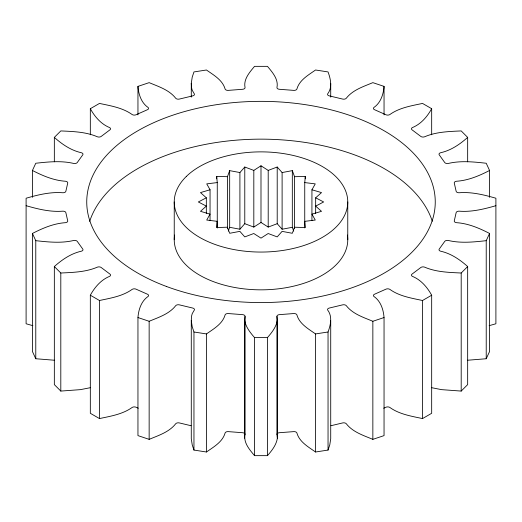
<?xml version="1.0" encoding="UTF-8"?>
<svg xmlns="http://www.w3.org/2000/svg" width="522" height="522" viewBox="0 0 522 522"><rect width="100%" height="100%" fill="white"/><g stroke="black" fill="none" stroke-linecap="round" stroke-linejoin="round"><path stroke-width="0.78" d="M495.9 205.694C484.005 209.1 471.666 212.173 459.197 211.175A2.838 1.638 0 0 0 456.137 212.682L454.297 220.773A2.838 1.638 0 0 0 456.574 222.679C468.273 223.455 479.268 228.147 489.571 233.458L486.223 240.668C473.676 242.064 460.743 243.422 448.313 240.479A2.838 1.638 0 0 0 444.685 241.471L439.276 249.014A2.838 1.638 0 0 0 440.62 251.199C450.936 253.477 459.895 259.61 467.66 266.54L461.194 273.006C448.907 272.432 436.138 272.092 424.66 267.16A2.838 1.638 0 0 0 420.712 267.577L412.106 274.05A2.838 1.638 0 0 0 412.432 276.36C421.013 279.877 427.29 287.27 431.674 295.217L422.526 300.502C411.329 298.114 399.369 296.215 389.862 289.39A2.838 1.638 0 0 0 385.862 289.208L374.646 294.173A2.838 1.638 0 0 0 373.922 296.45C380.74 301.155 383.455 309.637 384.048 317.546L372.852 321.278C363.449 317.369 352.768 314.009 346.275 305.67A2.838 1.638 0 0 0 342.497 304.887L329.434 308.013A2.838 1.638 0 0 0 327.712 310.107C332.592 316.456 330.596 325.121 328.044 331.992L315.549 333.93C308.398 328.88 299.387 323.888 296.881 314.877A2.838 1.638 0 0 0 293.579 313.559L279.564 314.629A2.838 1.638 0 0 0 276.96 316.391L277.358 320.143L277.358 438.212C276.34 445.005 271.838 450.616 267.466 455.654L254.534 455.654C249.673 449.781 243.298 442.708 245.04 434.461A2.838 1.638 0 0 0 242.436 432.699L228.421 431.635A2.838 1.638 0 0 0 225.119 432.947C222.613 441.964 213.602 446.956 206.451 452L193.956 450.068L192.22 444.855L191.28 438.734L191.28 320.658L191.528 316.273L192.22 313.67L194.288 310.107A2.838 1.638 0 0 0 192.566 308.013L179.503 304.887A2.838 1.638 0 0 0 175.725 305.67C169.232 314.009 158.551 317.369 149.148 321.278L137.952 317.546C138.545 309.637 141.26 301.155 148.078 296.45A2.838 1.638 0 0 0 147.354 294.173L136.138 289.208A2.838 1.638 0 0 0 132.138 289.39C122.631 296.215 110.671 298.114 99.474 300.502L90.326 295.217C94.71 287.27 100.987 279.877 109.568 276.36A2.838 1.638 0 0 0 109.894 274.05L101.288 267.577A2.838 1.638 0 0 0 97.34 267.16C85.862 272.092 73.093 272.432 60.806 273.006L54.34 266.54C62.105 259.61 71.064 253.477 81.38 251.199A2.838 1.638 0 0 0 82.724 249.014L77.315 241.471A2.838 1.638 0 0 0 73.687 240.479C61.257 243.422 48.324 242.064 35.777 240.668L32.429 233.458C42.732 228.147 53.727 223.455 65.426 222.679A2.838 1.638 0 0 0 67.703 220.773L65.863 212.682A2.838 1.638 0 0 0 62.803 211.175C50.334 212.173 37.995 209.1 26.1 205.694M191.28 97.112L191.28 83.266L192.22 77.145L193.956 71.932L206.451 70C213.602 75.044 222.613 80.036 225.119 89.053A2.838 1.638 0 0 0 228.421 90.365L242.436 89.301A2.838 1.638 0 0 0 245.04 87.539C243.298 79.292 249.673 72.219 254.534 66.346L267.466 66.346C272.327 72.219 278.702 79.292 276.96 87.539A2.838 1.638 0 0 0 279.564 89.301L293.579 90.365A2.838 1.638 0 0 0 296.881 89.053C299.387 80.036 308.398 75.044 315.549 70L328.044 71.932C330.596 78.809 332.592 87.474 327.712 93.823A2.838 1.638 0 0 0 329.434 95.911L342.497 99.036A2.838 1.638 0 0 0 346.275 98.26C352.768 89.921 363.449 86.561 372.852 82.646L384.048 86.384L384.048 114.879M229.667 170.635L227.442 176.697L216.689 176.384L217.263 182.576L206.732 183.875L210.059 189.767L200.474 192.598L206.334 197.799L198.34 201.962L206.327 206.105L200.474 211.325L210.046 214.131L206.732 220.049L217.243 221.328L216.689 227.54L227.416 227.207L229.667 233.288L239.879 231.363L244.779 236.903L253.783 233.517L260.993 238.13L268.178 233.523L277.208 236.903L282.076 231.37L292.32 233.288L294.545 227.22L305.298 227.54L304.724 221.348L315.255 220.049L311.928 214.15L321.513 211.325L315.653 206.125L323.647 201.962L315.66 197.812L321.513 192.598L311.941 189.786L315.255 183.875L304.744 182.589L305.298 176.384L294.571 176.71L292.32 170.635L282.108 172.554L277.208 167.02L268.204 170.4L260.993 165.787L253.816 170.4L244.779 167.02L239.911 172.547L239.911 229.223L229.667 227.305L229.667 170.635L239.911 172.547M244.642 438.212L244.642 320.143L245.04 316.391A2.838 1.638 0 0 0 242.436 314.629L228.421 313.559A2.838 1.638 0 0 0 225.119 314.877C222.613 323.888 213.602 328.88 206.451 333.93L193.956 331.992L192.22 326.779L191.28 320.658M384.048 86.384C383.455 94.293 380.74 102.775 373.922 107.473A2.838 1.638 0 0 0 374.646 109.75L385.862 114.723A2.838 1.638 0 0 0 389.862 114.533C399.369 107.715 411.329 105.816 422.526 103.428L431.674 108.706L431.674 134.767M277.358 320.143C276.34 326.935 271.838 332.54 267.466 337.584L267.466 455.654M277.358 438.212L276.96 434.461A2.838 1.638 0 0 1 279.564 432.699L293.579 431.635A2.838 1.638 0 0 1 296.881 432.947C299.387 441.964 308.398 446.956 315.549 452L328.044 450.068L329.78 444.855L330.72 438.734L330.72 320.658M228.277 231.102L229.667 227.305M32.429 197.342L32.429 170.472L35.777 163.255C48.324 161.859 61.257 160.508 73.687 163.445A2.838 1.638 0 0 0 77.315 162.453L82.724 154.91A2.838 1.638 0 0 0 81.38 152.731C71.064 150.453 62.105 144.32 54.34 137.39L60.806 130.924C73.093 131.498 85.862 131.831 97.34 136.771A2.838 1.638 0 0 0 101.288 136.353L109.894 129.874A2.838 1.638 0 0 0 109.568 127.57C100.987 124.053 94.71 116.66 90.326 108.706L99.474 103.428C110.671 105.816 122.631 107.715 132.138 114.533A2.838 1.638 0 0 0 136.138 114.723L147.354 109.75A2.838 1.638 0 0 0 148.078 107.473C141.26 102.775 138.545 94.293 137.952 86.384L149.148 82.646C158.551 86.561 169.232 89.921 175.725 98.26A2.838 1.638 0 0 0 179.503 99.036L192.566 95.911A2.838 1.638 0 0 0 194.288 93.823L192.22 90.254L191.528 87.65L191.28 83.266M467.347 360.252L486.223 358.744L489.571 351.528L489.571 233.458M431.674 108.706C427.29 116.66 421.013 124.053 412.432 127.57A2.838 1.638 0 0 0 412.106 129.874L420.712 136.353A2.838 1.638 0 0 0 424.66 136.771C436.138 131.831 448.907 131.498 461.194 130.924L467.66 137.39L467.66 161.813M239.911 229.223L244.779 223.697L244.779 167.02M431.485 387.657L441.54 389.64L461.194 391.076L467.66 384.61L467.66 266.54M467.66 137.39C459.895 144.32 450.936 150.453 440.62 152.731A2.838 1.638 0 0 0 439.276 154.91L444.685 162.453A2.838 1.638 0 0 0 448.313 163.445C460.743 160.508 473.676 161.859 486.223 163.255L489.571 170.472L489.571 197.342M244.779 223.697L253.816 227.077L260.993 222.463L260.993 165.787M383.755 408.211L385.862 407.277A2.838 1.638 0 0 1 389.862 407.467C399.369 414.285 411.329 416.184 422.526 418.572L431.674 413.293L431.674 295.217M489.571 170.472C479.268 175.783 468.273 180.475 456.574 181.245A2.838 1.638 0 0 0 454.297 183.157L456.137 191.248A2.838 1.638 0 0 0 459.197 192.748C471.666 191.757 484.005 194.823 495.9 198.23L495.9 323.77L489.134 325.669M137.952 317.546L137.952 435.616L149.148 439.354C158.551 435.439 169.232 432.079 175.725 423.74A2.838 1.638 0 0 1 179.503 422.964L191.026 425.717M260.993 222.463L268.204 227.077L277.208 223.697L282.108 229.23L292.32 227.305L292.32 170.635M330.974 425.717L342.497 422.964A2.838 1.638 0 0 1 346.275 423.74C352.768 432.079 363.449 435.439 372.852 439.354L384.048 435.616L384.048 317.546M90.515 387.657L80.46 389.64L60.806 391.076L54.34 384.61L54.34 266.54M90.326 295.217L90.326 413.293L99.474 418.572C110.671 416.184 122.631 414.285 132.138 407.467A2.838 1.638 0 0 1 136.138 407.277L138.245 408.211M244.642 320.143C245.66 326.935 250.162 332.54 254.534 337.584L267.466 337.584M54.653 360.252L35.777 358.744L32.429 351.528L32.429 233.458M32.866 325.669L26.1 323.77L26.1 198.23C37.995 194.823 50.334 191.757 62.803 192.748A2.838 1.638 0 0 0 65.863 191.248L67.703 183.157A2.838 1.638 0 0 0 65.426 181.245C53.727 180.475 42.732 175.783 32.429 170.472M292.32 227.305L293.729 231.109M486.223 240.668L486.223 358.744M461.194 273.006L461.194 391.076M422.526 300.502L422.526 418.572M372.852 321.278L372.852 439.354M347.763 201.962L347.763 239.748M330.72 83.266L330.72 97.112M328.044 331.992L328.044 450.068M315.66 197.812L315.653 213.413M315.549 333.93L315.549 452M311.941 189.786L311.928 220.63M305.298 176.384L305.298 178.811M304.744 182.589L304.744 227.931M294.571 176.71L294.571 228.532M282.108 172.554L282.108 229.23M277.208 167.02L277.208 223.697M276.96 316.391L276.96 434.461M268.204 170.4L268.204 227.077M254.534 337.584L254.534 455.654M253.816 170.4L253.816 227.077M245.04 316.391L245.04 434.461M227.442 176.697L227.416 228.825M217.263 182.576L217.263 227.912M217.243 221.328L217.243 227.807M216.689 176.384L216.689 178.811M210.059 189.767L210.046 220.61M206.451 333.93L206.451 452M206.334 197.799L206.327 213.394M193.956 331.992L193.956 450.068M174.237 201.962L174.237 239.748M149.148 321.278L149.148 439.354M137.952 86.384L137.952 114.879M99.474 300.502L99.474 418.572M90.326 108.706L90.326 134.767M60.806 273.006L60.806 391.076M54.34 137.39L54.34 161.813M35.777 240.668L35.777 358.744M89.673 221.393A174.25 100.602 0 0 1 260.876 139.146A174.25 100.602 0 0 1 432.288 221.256M347.378 235.03A86.763 50.092 0 0 1 336.142 264.791L335.685 265.248A86.763 50.092 0 0 1 305.168 282.865L304.385 283.126A86.763 50.092 0 0 1 217.615 283.126L216.832 282.865A86.763 50.092 0 0 1 186.315 265.248L185.858 264.791A86.763 50.092 0 0 1 174.622 235.03M186.315 176.462L185.858 176.919A86.763 50.092 0 0 0 185.858 227.011L186.315 227.462A86.763 50.092 0 0 0 216.832 245.079L217.615 245.347A86.763 50.092 0 0 0 304.385 245.347L305.168 245.079A86.763 50.092 0 0 0 335.685 227.462L336.142 227.011A86.763 50.092 0 0 0 336.142 176.919L335.685 176.462A86.763 50.092 0 0 0 305.168 158.845L304.385 158.584A86.763 50.092 0 0 0 217.615 158.584L216.832 158.845A86.763 50.092 0 0 0 186.315 176.462M166.322 286.421A174.25 100.602 0 0 0 435.028 207.071A174.25 100.602 0 0 0 181.649 112.393A174.25 100.602 0 0 0 166.322 286.421"/></g></svg>
